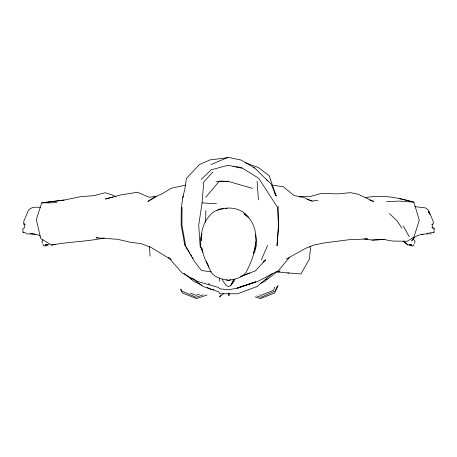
<?xml version="1.0" encoding="UTF-8"?>
<svg xmlns="http://www.w3.org/2000/svg" width="457" height="457" viewBox="0 0 457 457"><rect width="100%" height="100%" fill="white"/><g stroke="black" fill="none" stroke-linecap="round" stroke-linejoin="round"><path stroke-width="0.69" d="M181.995 207.215L181.955 225.164L185.611 245.689M24.941 224.21L23.741 224.13L23.787 221.194C25.518 217.589 26.78 214.03 28.357 210.42C30.99 206.581 36.223 207.152 40.273 207.318M205.604 222.216L205.861 210.46M433.51 232.007L433.579 232.476L434.019 232.316L434.15 228.443L431.825 227.203M219.394 281.244L219.6 277.942M276.999 245.672L278.513 224.701L277.359 207.141L258.691 178.253L242.867 168.473L228.06 165.251L211.123 169.873L201.114 179.47M277.073 245.683L278.696 224.735L278.124 206.17M202.302 250.476L200.126 246.095L198.709 225.187L202.057 202.891L203.782 181.937L212.865 171.969M255.526 242.604C255.086 253.275 250.819 263.101 246.003 272.429C241.947 278.039 234.847 279.307 228.471 280.307C222.228 279.244 215.458 277.919 211.288 272.663C207.866 264.489 202.759 256.817 202.04 247.785M227.872 157.711L210.031 159.893L199.452 164.549L186.427 178.367L184.748 189.609L182.674 197.91L181.286 208.849L181.121 225.164L184.737 244.786L194.362 261.29L201.434 270.504L211.265 271.841M23.49 232.007L23.421 232.476L22.981 232.316L22.85 228.443L24.352 228.066L25.009 223.976L23.741 224.13M201.737 238.628L201.297 240.605C200.686 229.848 204.833 218.949 213.316 212.094C224.33 205.901 240.633 206.187 248.425 217.315L243.878 213.75C256.468 221.765 258.331 239.748 253.435 252.864M274.686 287.03L273.549 290.264L260.913 295.342L259.599 294.891M413.951 244.352L413.328 245.969L411.283 245.797M234.818 279.13L233.875 281.466L230.888 285.305L233.864 279.604L230.916 285.459L228.523 286.613L226.135 285.459L223.245 281.466L222.302 279.13M414.362 243.273L415.099 241.462L413.299 238.783M182.674 197.91L183.468 196.053M261.33 259.856L267.585 245.523M277.382 286.008L275.137 291.029L260.918 297.318L256.863 295.936M278.239 285.556L274.628 292.994L260.456 298.598L255.195 296.844M202.074 233.761C199.378 239.531 199.823 246.951 203.017 252.47M220.708 295.256L219.6 296.924L223.416 293.68M42.981 239.856L41.901 241.462L42.638 243.273M253.252 253.486L254.835 251.464L256.777 243.615L255.623 234.647M414.396 237.474L411.797 240.719C414.819 234.778 422.274 234.013 428.232 233.853M205.639 197.395L219.309 181.212L224.273 181.201M289.521 257.257L278.456 270.59L257.617 281.489L237.354 288.144L228.506 289.755L220.063 288.83L218.126 287.333L197.533 281.438L181.977 272.823L168.833 257.839M217.224 210.7L218.68 209.175L223.593 208.792M263.203 262.09L265.637 259.725L255.337 270.915L240.525 276.576L249.768 273.023M272.292 273.56L257.188 286.453L237.646 293.76L219.646 293.76L218.794 291.863L202.925 286.436L192.34 278.227M265.945 279.678L267.025 278.827M277.205 271.658L264.237 281.643L260.313 283.289M286.368 259.033L305.75 248.277L314.108 245.026L324.207 242.947L348.971 239.725L367.457 238.965L366.074 238.817M46.351 245.403L47.751 244.775L45.174 244.912L47.751 244.775M309.995 246.409L310.423 249.162L309.36 259.142L300.957 273.983L277.565 271.978L280.278 270.767M211.037 164.634L227.889 157.305L241.022 160.03L254.658 167.993L271.11 183.977L276.119 195.922L275.303 194.779M244.621 285.322L237.354 288.144L255.629 281.803L237.766 287.921M199.378 294.177L196.087 295.342L190.403 293.057M203.285 294.788L196.082 297.318L181.863 291.029L181.018 289.15M230.676 279.667L228.466 280.438L226.398 279.793M207.118 294.959L196.544 298.598L182.372 292.994L180.566 289.275M112.93 197.047L105.299 199.012L120.974 194.899L137.414 192.248L149.239 197.224L156.785 196.264L147.874 201.434L154.934 196.961L162.412 193.659L171.101 188.284L185.611 185.108M434.019 232.316L426.878 233.418M104.219 237.937C86.813 241.742 68.961 241.627 51.498 245.061L40.787 238.588L36.28 219.703L41.718 202.851L64.054 200.075L79.992 196.784L93.885 195.653L105.224 192.757L111.719 194.722L115.924 196.75M51.498 245.061L55.4 244.306M429.797 234.007L431.242 233.784M306.915 199.309L312.194 201.097L317.849 200.252M365.166 197.732C381.486 194.396 398.178 197.618 413.916 202.194L419.252 220.28L413.979 237.04L407.193 241.256L392.534 241.062L384.188 239.502L372.044 240.062L363.903 238.8M277.565 271.978L279.313 271.761M64.054 200.075L41.718 202.851L50.521 202.845L56.725 202.348M35.183 234.184L25.758 233.784M45.717 245.797L43.672 245.969L43.049 244.352M225.695 208.632L227.095 208.523M216.064 181.76L228.523 181.189M372.044 240.062L384.188 239.502M25.643 232.607L22.981 232.316M97.564 237.731L96.181 237.794L117.443 239.291L130.548 242.29L141.31 243.655L151.398 247.597L171.215 259.662L168.507 257.365M386.605 201.606L399.407 201.097L413.916 202.194L399.332 198.618M432.059 224.21L433.259 224.13L433.213 221.194C431.482 217.589 430.22 214.03 428.643 210.42L425.741 207.941L414.79 206.644M287.687 273.229L289.058 273.229M219.309 181.212L228.369 181.44L252.538 188.387M46.391 244.843L49.167 244.918M213.83 289.715L211.734 289.601L207.198 287.539M202.057 202.891L216.464 203.708M32.19 233.538L30.122 233.418L37.828 234.778L40.216 236.126M421.765 234.218L423.102 234.298M233.116 166.382L234.51 166.554M235.903 166.725L242.17 167.49M272.172 185.171L283.163 186.679L294.045 195.539L302.894 197.144L312.194 201.097M253.298 167.639L254.658 167.993M208.426 283.728L209.752 284.117M300.974 197.298L298.998 196.624L309.972 196.573L321.282 193.431L337.82 193.854L350.559 192.643L358.299 194.288L373.797 201.56L369.787 200.109M245.203 162.612L258.336 167.536L269.162 175.688L276.119 195.922L274.72 193.517M410.649 245.403L409.249 244.775L411.826 244.912L407.833 244.918L403.64 241.205M202.011 285.179L194.231 281.643L183.988 273.389M190.358 277.982L191.969 279.256M405.822 243.067L404.319 241.679L407.833 244.918L406.827 243.992M389.455 213.59L396.944 220.748L402 228.226M404.788 242.336L405.456 243.13L403.731 241.056M184.737 244.786L189.849 253.098M190.58 254.286L191.677 256.069M192.408 257.257L193.134 258.439M266.665 179.664L267.368 180.869M403.417 226.066L409.226 236.669M433.544 228.494L434.15 228.443L432.648 228.066L431.991 223.976M206.473 261.484L207.638 264.832M207.461 263.203L208.723 267.168M229.128 293.137L229.294 295.199L228.728 295.702L228.62 293.154M257.091 181.161L258.433 199.926M149.542 246.357L150.05 256.16M429.1 212.751L428.409 211.665L429.9 214.287L429.1 212.751"/></g></svg>
